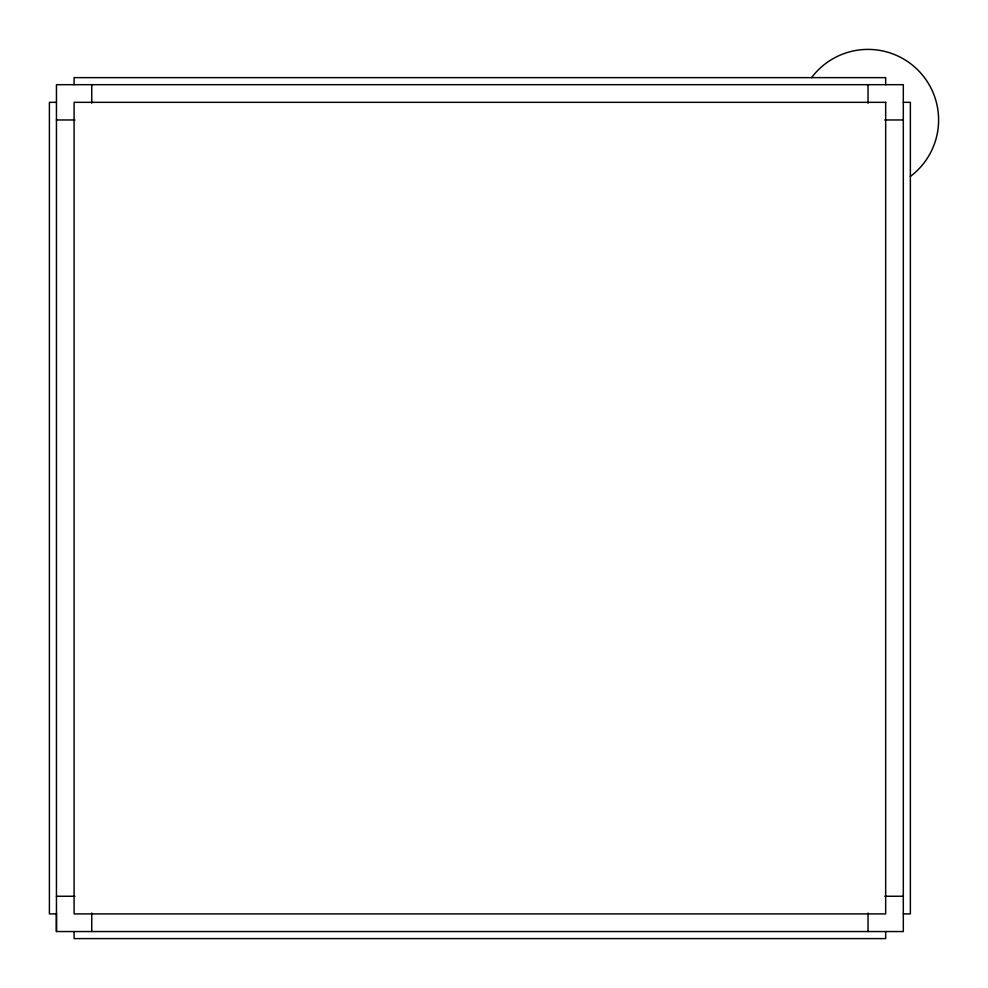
<?xml version="1.0" encoding="UTF-8"?>
<svg xmlns="http://www.w3.org/2000/svg" width="988" height="988" viewBox="0 0 988 988"><rect width="100%" height="100%" fill="white"/><g stroke="black" fill="none" stroke-linecap="round" stroke-linejoin="round"><path stroke-width="1.48" d="M56.452 931.548L56.452 84.684L903.316 84.684L903.316 931.548L56.452 931.548L56.452 913.134M56.452 102.332L49.4 102.332L49.4 913.9L56.452 913.9M903.316 102.332L910.368 102.332L910.368 913.9L903.316 913.9M56.452 119.968L74.965 119.968M884.803 119.968L903.316 119.968M56.452 896.252L74.965 896.252M884.803 896.252L903.316 896.252M885.668 84.684L885.668 77.632L74.1 77.632L74.1 84.684M885.668 931.548L885.668 938.6L74.1 938.6L74.1 931.548M868.032 84.684L868.032 103.197M868.032 913.036L868.032 931.548M91.748 84.684L91.748 103.197M91.748 913.036L91.748 931.548M811.531 77.681A70.568 70.568 0 0 1 917.926 70.074A70.568 70.568 0 0 1 910.319 176.469M885.668 102.332L74.1 102.332L74.1 913.9L885.668 913.9L885.668 102.332"/></g></svg>
